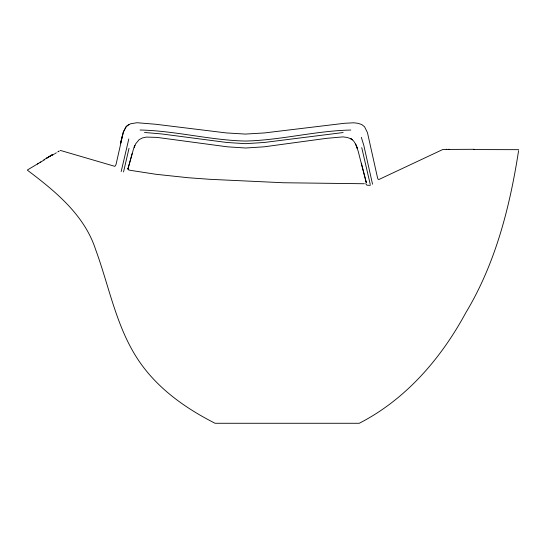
<?xml version="1.0" encoding="UTF-8"?>
<svg xmlns="http://www.w3.org/2000/svg" width="546" height="546" viewBox="0 0 546 546"><rect width="100%" height="100%" fill="white"/><g stroke="black" fill="none" stroke-linecap="round" stroke-linejoin="round"><path stroke-width="0.82" d="M366.257 182.883L358.169 151.126L355.671 144.151L353.515 140.875L350.689 138.677L347.079 137.435L342.861 136.889L326.474 138.35L264.134 146.813L245.707 148.014L227.279 146.813L156.927 137.387L146.376 137.094L142.417 137.947L139.169 139.619L135.667 143.851L133.511 148.969L127.921 169.014L127.976 168.632L128.481 169.84L129.866 170.256L156.088 174.304L188.356 177.743L210.067 179.32L283.319 182.746L364.373 183.749M127.976 168.632L127.921 169.014L132.207 153.446M518.584 150.703C509.848 207.125 495.488 263.513 465.745 312.838C441.059 358.463 405.931 399.344 359.268 423.273L215.076 423.273C188.466 409.78 163.138 392.458 144.622 368.734C117.404 334.138 110.394 289.701 95.564 249.379C84.35 214.96 55.59 191.53 27.798 170.489M123.532 171.942L129.013 148.328M122.031 136.65L120.605 143.223L123.341 131.975L126.092 126.754L127.355 125.505L130.549 123.806L136.937 122.727L155.535 124.242L226.228 132.917L245.338 134.084L264.448 132.931L344.308 123.307L353.74 122.789L358.203 123.348L361.834 124.597L364.585 126.822L367.458 132.623L377.518 177.73L377.907 178.986L378.801 179.552L442.881 149.461L474.078 149.297M121.178 171.567L128.801 138.95M128.883 124.529L126.133 126.754L123.376 131.955L116.025 164.523L114.892 166.359L60.108 150.341M58.709 151.358L59.05 151.146L57.774 151.931M37.756 163.8L27.32 170.045M38.978 163.07L40.807 161.978M55.098 153.535L56.334 152.798M37.381 164.025L38.725 163.227M40.151 162.374L44.451 159.821M52.273 154.818L46.792 158.06M43.864 159.787L52.225 154.852L46.813 158.047M52.314 155.187L54.484 153.904M370.29 185.347L366.871 185.196L365.718 183.688M140.056 130.016C175.348 130.747 210.067 140.24 245.427 141.059C280.78 140.254 315.499 130.767 350.791 130.044M343.161 132.541L264.162 142.479L245.502 143.673L226.843 142.479L161.65 133.941L144.513 132.466M448.321 149.297L449.338 149.297M518.7 149.679L473.443 149.57M446.71 149.311L446.239 149.297L446.628 149.324M356.538 146.157L357.343 148.416L355.651 144.144M361.315 137.292L363.786 145.318L372.543 184.207M361.35 163.172L366.27 182.084M361.739 147.632L370.263 184.473M366.12 181.504L366.298 182.35M134.814 145.516L134.152 147.133L134.814 145.516M350.689 138.677L352.225 139.639L350.689 138.677"/></g></svg>
